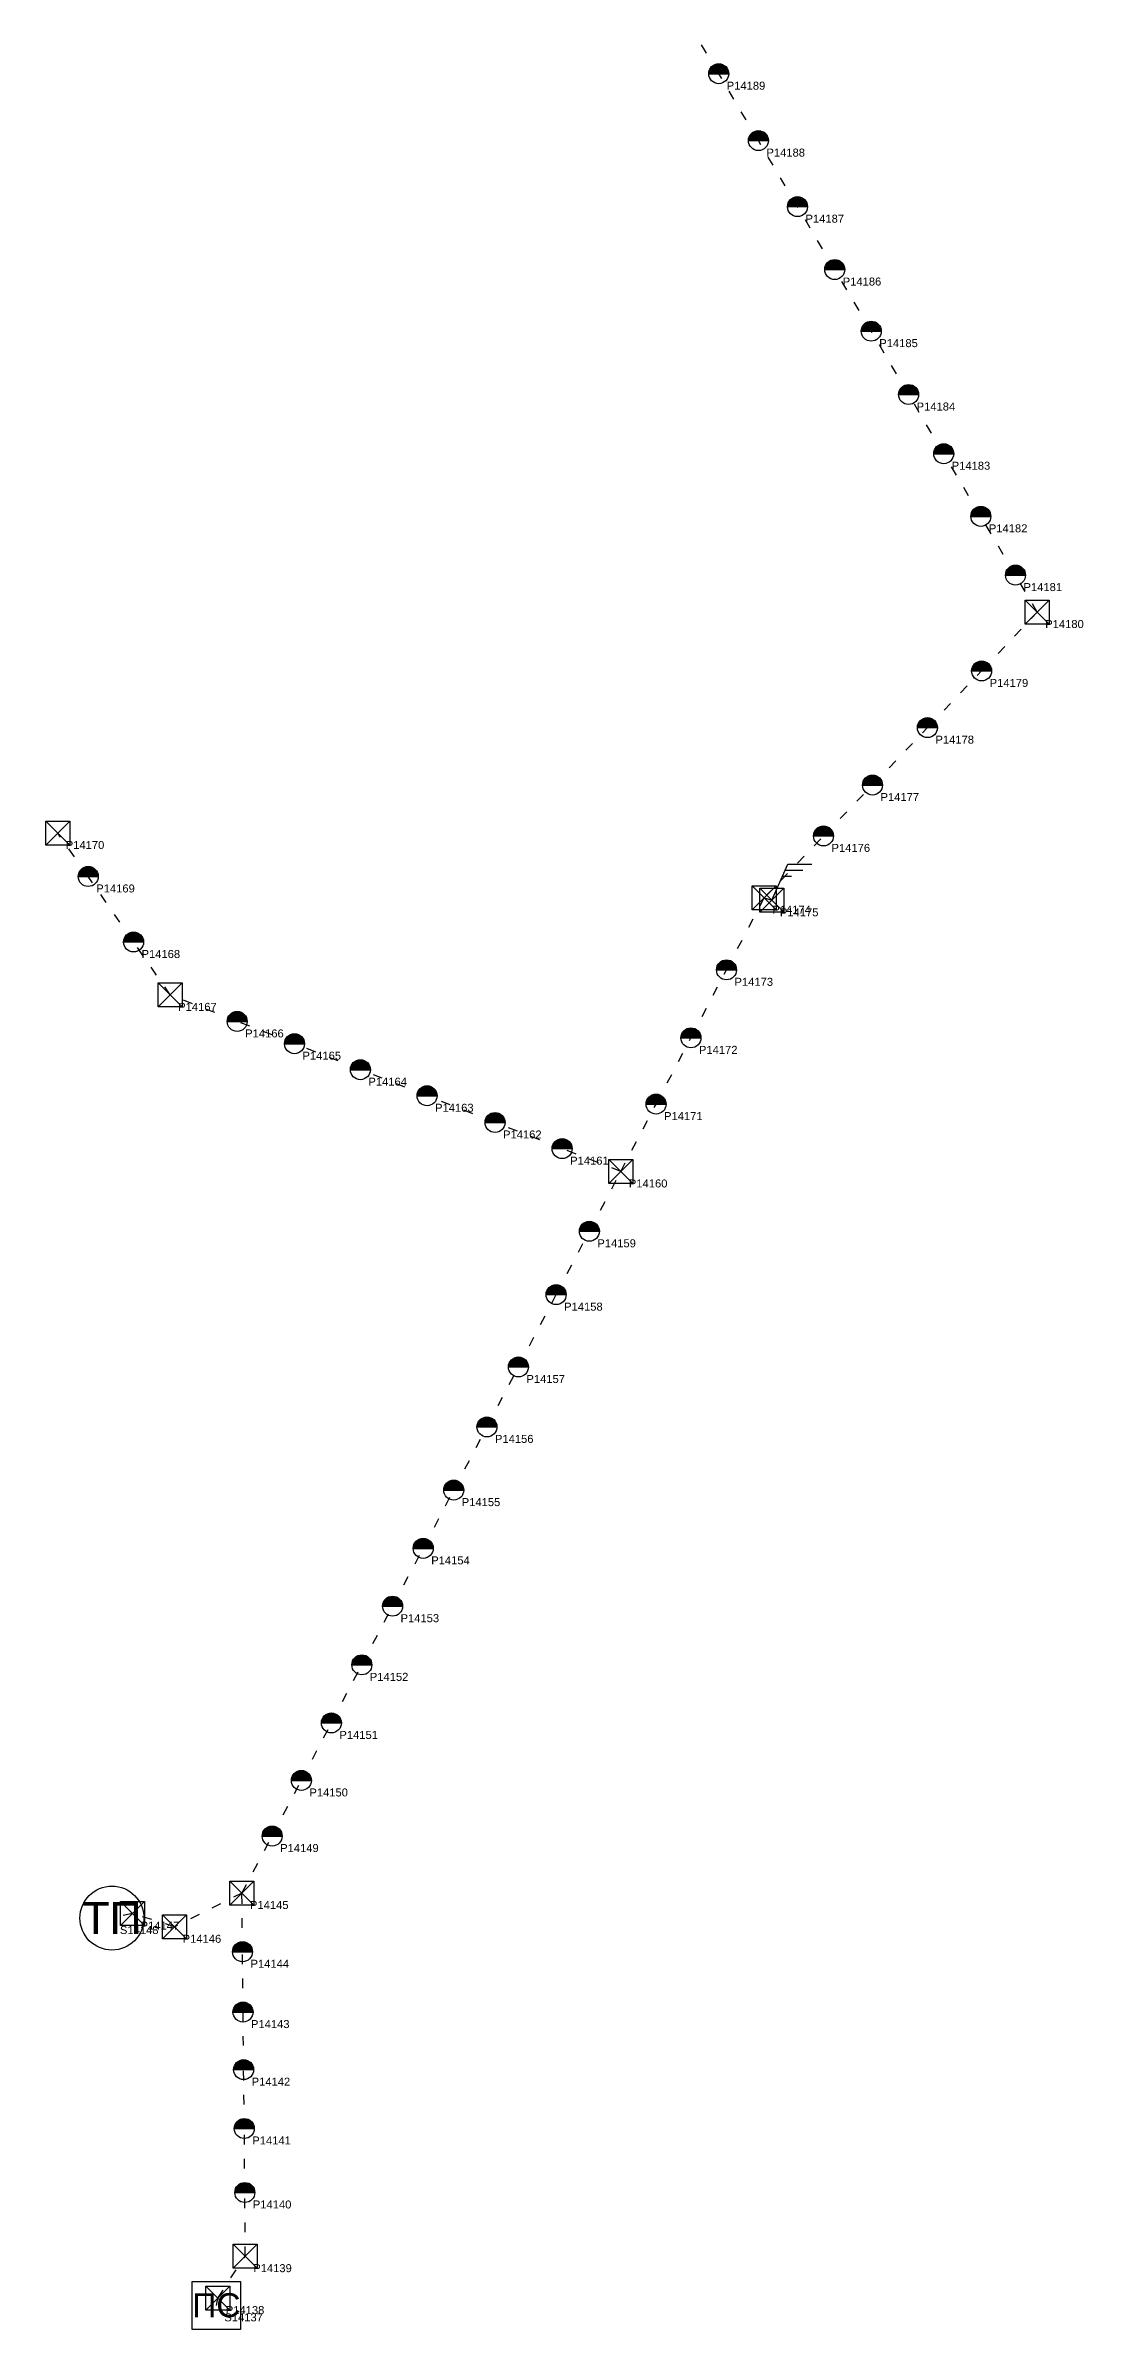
# Model space of a CAD drawing. Header units: metres. Extents: x 297353 to 313697, y 4834133 to 4847614.
# Drawn here: x 312401 to 313697, y 4834133 to 4836987 of the extents above; entities that cross this region are included whole.
import ezdxf
from ezdxf.enums import TextEntityAlignment as Align

# ---------------------------------------------------------------- set-up
doc = ezdxf.new("R2010")
doc.units = ezdxf.units.M
doc.header["$MEASUREMENT"] = 0
doc.linetypes.add('ACAD_ISO03W100', pattern=[30, 12, -18])
for name, color, linetype, lineweight in [('1_2', 7, 'Continuous', 25), ('1_4', 7, 'Continuous', 25), ('21_2', 200, 'ACAD_ISO03W100', 25), ('28_2', 7, 'Continuous', 25), ('28_3', 7, 'Continuous', 25), ('57_2', 7, 'Continuous', 30), ('8_1', 140, 'Continuous', 25)]:
    doc.layers.add(name, color=color, linetype=linetype, lineweight=lineweight)
doc.styles.get("Standard").update_dxf_attribs({"font": 'arial.ttf', "height": 2})

# ---------------------------------------------------------------- blocks, each defined once
blk = doc.blocks.new('SECTIONALIZER-8_1')
at = {"layer": '8_1'}
for points in [[(0, 0), (2, 4.5)], [(1.33, 3), (2.43, 3)], [(1.67, 3.75), (3.86, 3.75)], [(2, 4.5), (5, 4.5)]]:
    blk.add_lwpolyline(points, dxfattribs=at)
blk = doc.blocks.new('PS-1_2')
at = {"layer": '1_2'}
blk.add_lwpolyline([(-3, 3), (3, 3), (3, -3), (-3, -3)], close=True, dxfattribs=at)
at = {"layer": '1_2', "insert": (0, 0), "char_height": 3, "attachment_point": 5}
blk.add_mtext_dynamic_manual_height_columns('ПС', width=3.5109, gutter_width=10, heights=[0], dxfattribs=at)
at = {"layer": '1_2'}
blk.add_attdef('FIELD_ID', (4.15, 0.17), '', height=4, dxfattribs=at)
blk = doc.blocks.new('TP-1_4')
at = {"layer": '1_4'}
blk.add_circle((0, 0), 4, dxfattribs=at)
at = {"layer": '1_4', "insert": (0, 0), "char_height": 4, "attachment_point": 5}
blk.add_mtext_dynamic_manual_height_columns('ТП', width=5.0652, gutter_width=75, heights=[0], dxfattribs=at)
at = {"layer": '1_4'}
blk.add_attdef('FIELD_ID', (4.98, 0.01), '', height=4, dxfattribs=at)
blk = doc.blocks.new('PYLON-MV-28_3')
at = {"layer": '28_3'}
blk.add_lwpolyline([(-1.5, 1.5), (1.5, 1.5), (1.5, -1.5), (-1.5, -1.5)], close=True, dxfattribs=at)
for points in [[(-1.5, 1.5), (1.5, -1.5)], [(-1.5, -1.5), (1.5, 1.5)]]:
    blk.add_lwpolyline(points, dxfattribs=at)
blk.add_attdef('FIELD_ID', (2.57, 0), '', height=2, dxfattribs=at)
blk = doc.blocks.new('PYLON-MV-28_2')
at = {"layer": '28_2'}
blk.add_hatch(color=256, dxfattribs=at).paths.add_polyline_path([(-1.25, 0), (1.25, 0, 1)])
blk.add_line((-1.25, 0), (1.25, 0), dxfattribs=at)
blk.add_circle((0, 0), 1.25, dxfattribs=at)
blk.add_attdef('FIELD_ID', (2.57, 0), '', height=2, dxfattribs=at)

msp = doc.modelspace()

# ---------------------------------------------------------------- linework, layer by layer
at = {"layer": '21_2'}
for points in [[(313298.4, 4835922.2), (313372.4, 4835999.5), (313433.6, 4836063.1), (313502.2, 4836134.8), (313569.9, 4836205.7), (313639.3, 4836279.3), (313612.2, 4836325.5), (313568.9, 4836398.9), (313522.5, 4836477.2), (313478.7, 4836551.2), (313432, 4836630.4), (313386.4, 4836707.4), (313339.9, 4836786), (313291.1, 4836868.6), (313241.5, 4836952.2), (313195.5, 4837029.9)], [(313119.3, 4835580.1), (313045.9, 4835608.6), (312962.1, 4835641.3), (312877.2, 4835674.7), (312793.9, 4835707.3), (312711.6, 4835739.8), (312640, 4835767.6), (312556.3, 4835800.8), (312510.6, 4835866.9), (312454, 4835948.8), (312415.9, 4836003.1)], [(313119.3, 4835580.1), (313163.2, 4835664.3), (313206.8, 4835747.1), (313251.2, 4835832.1), (313298.4, 4835922.2)], [(313298.4, 4835922.2), (313307.9, 4835919)], [(312646, 4834678.2), (312683.7, 4834749.4), (312720.2, 4834818.9), (312757.7, 4834890.8), (312795.7, 4834963.4), (312834.1, 4835036.7), (312872.4, 4835109), (312910.5, 4835181.8), (312952, 4835260.8), (312991.3, 4835335.7), (313038.4, 4835426.1), (313079.9, 4835505.3), (313119.3, 4835580.1)], [(312646, 4834678.2), (312561.9, 4834636), (312509.4, 4834652.4), (312483.6, 4834646.9)], [(312614, 4834162.8), (312615.8, 4834171.9), (312650.1, 4834224.3), (312649.6, 4834303.9), (312648.9, 4834383.9), (312648.1, 4834457.4), (312647.3, 4834529.4), (312646.7, 4834604.8), (312646, 4834678.2)]]:
    msp.add_lwpolyline(points, dxfattribs=at)

# ---------------------------------------------------------------- block references
at = {"layer": '1_2', "xscale": 10, "yscale": 10}
msp.add_blockref('PS-1_2', (312614, 4834162.8), dxfattribs=at)
at = {"layer": '1_4', "xscale": 10, "yscale": 10}
msp.add_blockref('TP-1_4', (312483.6, 4834646.9), dxfattribs=at)
at = {"layer": '28_2', "xscale": 10, "yscale": 10}
for p in [(313241.5, 4836952.2), (313291.1, 4836868.6), (313339.9, 4836786), (313386.4, 4836707.4), (313432, 4836630.4), (313478.7, 4836551.2), (313522.5, 4836477.2), (313568.9, 4836398.9), (313612.2, 4836325.5), (313569.9, 4836205.7), (313502.2, 4836134.8), (313433.6, 4836063.1), (313372.4, 4835999.5), (312454, 4835948.8), (312510.6, 4835866.9), (313251.2, 4835832.1), (312640, 4835767.6), (313206.8, 4835747.1), (312711.6, 4835739.8), (312793.9, 4835707.3), (312877.2, 4835674.7), (313163.2, 4835664.3), (312962.1, 4835641.3), (313045.9, 4835608.6), (313079.9, 4835505.3), (313038.4, 4835426.1), (312991.3, 4835335.7), (312952, 4835260.8), (312910.5, 4835181.8), (312872.4, 4835109), (312834.1, 4835036.7), (312795.7, 4834963.4), (312757.7, 4834890.8), (312720.2, 4834818.9), (312683.7, 4834749.4), (312646.7, 4834604.8), (312647.3, 4834529.4), (312648.1, 4834457.4), (312648.9, 4834383.9), (312649.6, 4834303.9)]:
    msp.add_blockref('PYLON-MV-28_2', p, dxfattribs=at)
at = {"layer": '28_3', "xscale": 10, "yscale": 10}
for p in [(313639.3, 4836279.3), (312415.9, 4836003.1), (313298.4, 4835922.2), (313307.9, 4835919), (312556.3, 4835800.8), (313119.3, 4835580.1), (312646, 4834678.2), (312509.4, 4834652.4), (312561.9, 4834636), (312650.1, 4834224.3), (312615.8, 4834171.9)]:
    msp.add_blockref('PYLON-MV-28_3', p, dxfattribs=at)
at = {"layer": '8_1', "xscale": 10, "yscale": 10}
msp.add_blockref('SECTIONALIZER-8_1', (313307.9, 4835919), dxfattribs=at)

# ---------------------------------------------------------------- texts
at = {"layer": '57_2'}
for s, p in [('P14189', (313251.5, 4836942.2)), ('P14188', (313301.1, 4836858.6)), ('P14187', (313349.9, 4836776)), ('P14186', (313396.4, 4836697.4)), ('P14185', (313442, 4836620.4)), ('P14184', (313488.7, 4836541.2)), ('P14183', (313532.5, 4836467.2)), ('P14182', (313578.9, 4836388.9)), ('P14181', (313622.2, 4836315.5)), ('P14180', (313649.3, 4836269.3)), ('P14179', (313579.9, 4836195.7)), ('P14178', (313512.2, 4836124.8)), ('P14177', (313443.6, 4836053.1)), ('P14170', (312425.9, 4835993.1)), ('P14176', (313382.4, 4835989.5)), ('P14169', (312464, 4835938.8)), ('P14174', (313308.4, 4835912.2)), ('P14175', (313317.9, 4835909)), ('P14168', (312520.6, 4835856.9)), ('P14173', (313261.2, 4835822.1)), ('P14167', (312566.3, 4835790.8)), ('P14166', (312650, 4835757.6)), ('P14165', (312721.6, 4835729.8)), ('P14172', (313216.8, 4835737.1)), ('P14164', (312803.9, 4835697.3)), ('P14163', (312887.2, 4835664.7)), ('P14171', (313173.2, 4835654.3)), ('P14162', (312972.1, 4835631.3)), ('P14161', (313055.9, 4835598.6)), ('P14160', (313129.3, 4835570.1)), ('P14159', (313089.9, 4835495.3)), ('P14158', (313048.4, 4835416.1)), ('P14157', (313001.3, 4835325.7)), ('P14156', (312962, 4835250.8)), ('P14155', (312920.5, 4835171.8)), ('P14154', (312882.4, 4835099)), ('P14153', (312844.1, 4835026.7)), ('P14152', (312805.7, 4834953.4)), ('P14151', (312767.7, 4834880.8)), ('P14150', (312730.2, 4834808.9)), ('P14149', (312693.7, 4834739.4)), ('P14145', (312656, 4834668.2)), ('P14147', (312519.4, 4834642.4)), ('S14148', (312493.6, 4834636.9)), ('P14146', (312571.9, 4834626)), ('P14144', (312656.7, 4834594.8)), ('P14143', (312657.3, 4834519.4)), ('P14142', (312658.1, 4834447.4)), ('P14141', (312658.9, 4834373.9)), ('P14140', (312659.6, 4834293.9)), ('P14139', (312660.1, 4834214.3)), ('P14138', (312625.8, 4834161.9)), ('S14137', (312624, 4834152.8))]:
    msp.add_text(s, height=10, dxfattribs=at).set_placement(p, align=Align.TOP_LEFT)

doc.saveas('drawing.dxf')
